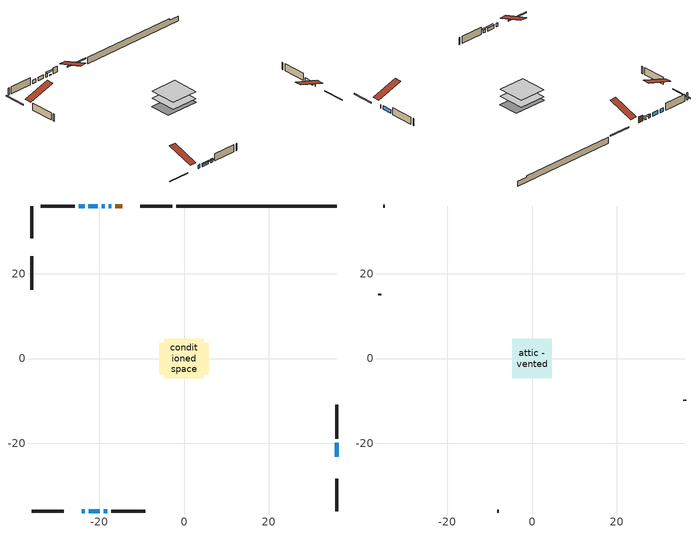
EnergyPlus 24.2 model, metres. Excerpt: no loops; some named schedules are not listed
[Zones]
conditioned space
 floor adiabatic (AdiabaticFloorConstruction): -4.67,-4.67 -4.67,4.67 4.67,4.67 4.67,-4.67 z0.91
 floor foundation (Slab1 construction): -5.79,-3.66 -5.79,3.66 5.79,3.66 5.79,-3.66 z-1.22
 wall outside (RimJoist1 construction): -2.74,35.98 -10.3,35.98 / -35.98,-35.98 -28.42,-35.98 / -35.98,35.98 -35.98,28.42 / 35.98,-35.98 35.98,-28.42 z0.91:1.21
 wall outside (AdiabaticWallConstruction 1): -14.55,35.98 -16.2,35.98 z0.91:2.94
 wall outside (AdiabaticWallConstruction): -17.12,35.98 -17.74,35.98 z0.91:1.12; -24.17,-35.98 -23.42,-35.98 / -18.66,35.98 -19.41,35.98 / 35.98,-24.17 35.98,-24.15 / 35.98,-23.22 35.98,-19.89 / -20.34,35.98 -22.54,35.98 / -23.46,35.98 -24.84,35.98 z0.91:2.13; -22.5,-35.98 -19.86,-35.98 / -18.93,-35.98 -18.11,-35.98 z0.91:1.93
 wall outside (Wall1 construction): -25.77,35.98 -33.77,35.98 / -17.18,-35.98 -9.18,-35.98 / -35.98,24.17 -35.98,16.17 / 35.98,-18.96 35.98,-10.96 z0.91:3.35
 wall foundation (FoundationWall1 construction): -1.81,35.98,-1.22 -1.81,35.98,0.91 32.2,35.98,0.91 32.2,35.98,0.43 35.98,35.98,0.43 35.98,35.98,-1.22
 window (WindowConstruction 5): -17.13,35.98 -17.74,35.98 z0.91:1.11
 window (WindowConstruction 7): -24.17,-35.98 -23.42,-35.98 z0.91:2.13
 window (WindowConstruction 8): -18.66,35.98 -19.41,35.98 z0.91:2.13
 window (WindowConstruction 6): 35.98,-24.17 35.98,-24.15 z0.91:2.13
 window (WindowConstruction): 35.98,-23.22 35.98,-19.89 z0.91:2.13
 window (WindowConstruction 1): -22.5,-35.98 -19.86,-35.98 z0.91:1.92
 window (WindowConstruction 2): -18.93,-35.98 -18.11,-35.98 z0.91:1.92
 window (WindowConstruction 3): -20.34,35.98 -22.54,35.98 z0.91:2.13
 window (WindowConstruction 4): -23.47,35.98 -24.84,35.98 z0.91:2.13
 door (Door): -14.55,35.98 -16.2,35.98 z0.91:2.94
 ceiling adiabatic (AdiabaticFloorConstruction): 4.67,-4.67 4.67,4.67 -4.67,4.67 -4.67,-4.67 z0.91
attic - vented
 floor to conditioned space (Floor1 construction Reversed): -4.67,-4.67 -4.67,4.67 4.67,4.67 4.67,-4.67 z3.35
 wall outside (Wall2 construction): -34.7,35.98 -35.05,35.98 / -8.25,-35.98 -7.9,-35.98 / -35.98,15.24 -35.98,14.89 / 35.98,-10.03 35.98,-9.67 z0.91:3.35
 roof outside (Roof1 construction): -13.63,35.98,3.35 -13.63,26.9,6.38 -11.23,26.9,6.38 -11.23,35.98,3.35; -25.1,-35.98,3.35 -25.1,-26.9,6.38 -27.49,-26.9,6.38 -27.49,-35.98,3.35; -35.98,25.1,3.35 -26.9,25.1,6.38 -26.9,27.49,6.38 -35.98,27.49,3.35; 35.98,-25.1,3.35 26.9,-25.1,6.38 26.9,-27.49,6.38 35.98,-27.49,3.35
shading: -18.81,35.98 -16.06,35.98 -16.06,36.65 -18.81,36.65 z2.18; -19.71,-35.98 -22.65,-35.98 -22.65,-36.65 -19.71,-36.65 z2.07; -17.96,-35.98 -19.08,-35.98 -19.08,-36.65 -17.96,-36.65 z2.07
[Building]
Building 1: Terrain=Suburbs
[Site:Location]
Windsor AP_ON: Latitude {deg}=42.28; Longitude {deg}=-82.96; Time Zone {hr}=-5; Elevation {m}=190; Keep Site Location Information=Yes
[Site:GroundTemperature:Shallow]
6.34957, 4.46684, 4.31606, 5.20952, 8.79623, 12.3662, 15.4612, 17.4219, 17.5884, 15.9938, 12.9777, 9.51722
[Site:WaterMainsTemperature]
Calculation Method=Schedule; Temperature Schedule=mains temperature schedule
[Material] Roughness=Rough; Thermal Absorptance=0.9
Name | Thickness {m} | Conductivity {W/m-K} | Density {kg/m3} | Specific Heat {J/kg-K} | Solar Absorptance | Visible Absorptance
asphalt or fiberglass shingles | 0.00635 | 0.162714 | 1121.4 | 1465.45 | 0.4 | 0.4
ceiling stud and cavity | 0.1397 | 0.117363 | 65.682 | 1177.47 | 0.7 | 0.7
concrete 4.0 in. | 0.1016 | 1.803125 | 2242.8 | 837.4 | 0.7 | 0.7
concrete 8.0 in. | 0.2032 | 1.803125 | 2242.8 | 837.4 | 0.7 | 0.7
door material | 0.04445 | 0.053851 | 512.64 | 1214.23 | 0.7 | 0.7
exterior vertical ins | 0.00216305 | 0.029427 | 32.04 | 1214.23 | 0.7 | 0.7
floor covering | 0.0127 | 0.0433444 | 54.468 | 1339.84 | 0.6 | 0.6
floor rigid ins; wall rigid ins | 0.512978 | 0.029427 | 32.04 | 1214.23 | 0.7 | 0.7
floor stud and cavity | 0.1397 | 1.75129 | 37.0049 | 1207.88 | 0.7 | 0.7
furniture material conditioned space 1 | 0.1524 | 0.115458 | 640.8 | 1214.23 | 0.6 | 0.6
gypsum board | 0.0127 | 0.160291 | 801 | 837.4 | 0.6 | 0.6
osb sheathing 0.5 in. | 0.0127 | 0.115458 | 512.64 | 1214.23 | 0.7 | 0.7
osb sheathing 0.75 in. | 0.01905 | 0.115458 | 512.64 | 1214.23 | 0.7 | 0.7
osb sheathing 2.0 in. | 0.0508 | 0.115458 | 512.64 | 1214.23 | 0.7 | 0.7
rim joist stud and cavity | 0.0508 | 0.632955 | 125.044 | 1163.47 | 0.6 | 0.6
wall stud and cavity | 0.1397 | 0.081123 | 139.0536 | 1170.24 | 0.7 | 0.7
wall stud and cavity 1 | 0.0889 | 6.1454 | 50.32683 | 1063.81 | 0.6 | 0.6
wall stud and cavity 2 | 0.0889 | 0.380278 | 52.3479 | 1209.89 | 0.7 | 0.7
wall stud and cavity 3 | 0.0889 | 0.391764 | 83.0341 | 1211.67 | 0.7 | 0.7
wood siding | 0.0254 | 0.102417 | 544.68 | 1172.36 | 0.4 | 0.4
wood siding 1 | 0.00254 | 0.102417 | 544.68 | 1172.36 | 0.4 | 0.4
wood siding 2; wood siding 3; wood siding 4 | 0.0254 | 0.102417 | 544.68 | 1172.36 | 0.7 | 0.7
[WindowMaterial:SimpleGlazingSystem]
Name | U-Factor {W/m2-K} | Solar Heat Gain Coefficient
WindowMaterial | 3.03092 | 0.7
WindowMaterial 1 | 3.09394 | 0.56
WindowMaterial 2 | 3.11325 | 0.51
WindowMaterial 3 | 3.083154 | 0.58
WindowMaterial 4 | 3.11893 | 0.41
WindowMaterial 5 | 2.946882 | 0.21
WindowMaterial 6 | 4.465747 | 0.65
[Construction]
AdiabaticFloorConstruction: floor stud and cavity, floor rigid ins, osb sheathing 0.75 in., floor covering
AdiabaticWallConstruction: wood siding 3, wall rigid ins, wall stud and cavity 2, gypsum board
AdiabaticWallConstruction 1: wood siding 4, wall rigid ins, wall stud and cavity 2, gypsum board
Door: door material
Floor1 construction Reversed: gypsum board, ceiling stud and cavity
FoundationWall1 construction: concrete 8.0 in.
furniture construction conditioned space 1: furniture material conditioned space 1
PartitionWallConstruction: gypsum board, wall stud and cavity 3, gypsum board
RimJoist1 construction: wood siding 2, osb sheathing 2.0 in., rim joist stud and cavity
Roof1 construction: asphalt or fiberglass shingles
Slab1 construction: concrete 4.0 in.
Wall1 construction: wood siding, osb sheathing 0.5 in., wall stud and cavity, gypsum board
Wall2 construction: wood siding 1, wall stud and cavity 1
WindowConstruction: WindowMaterial
WindowConstruction 1; WindowConstruction 3: WindowMaterial 1
WindowConstruction 2: WindowMaterial 2
WindowConstruction 4: WindowMaterial 3
WindowConstruction 5: WindowMaterial 4
WindowConstruction 6: WindowMaterial 5
WindowConstruction 7; WindowConstruction 8: WindowMaterial 6
[Zone] Multiplier=1; Part of Total Floor Area=Yes
Name | Volume {m3}
attic - vented | 42.8057
conditioned space | 414.3
[Space]
Name | Zone | Volume {m3}
attic - vented 1 | attic - vented | 42.8057
conditioned space 1 | conditioned space | 414.3
[ZoneInfiltration:EffectiveLeakageArea]
infil attic - vented 1: Zone or Space=attic - vented 1; Schedule=Always On Discrete; Effective Air Leakage Area {cm2}=3868.89; Stack Coefficient=0.000380205; Wind Coefficient=1.31743e-05
[ZoneMixing]
whole house fan mix: Zone or Space=attic - vented; Schedule=Always On Continuous; Design Flow Rate Calculation Method=Flow/Zone; Design Flow Rate {m3/s}=0; Source Zone or Space=conditioned space
[SurfaceProperty:ExposedFoundationPerimeter]
Slab1: Exposed Perimeter Calculation Method=TotalExposedPerimeter; Total Exposed Perimeter {m}=37.796
[InternalMass] Zone or ZoneList=conditioned space; Space or SpaceList=conditioned space 1
Name | Construction | Surface Area {m2}
furniture mass conditioned space 1 | furniture construction conditioned space 1 | 68.7321
partition wall mass | PartitionWallConstruction | 171.83
[Lights]
interior lighting: Zone or ZoneList or Space or SpaceList=conditioned space 1; Schedule=interior lighting schedule; Design Level Calculation Method=LightingLevel; Lighting Level {W}=343.2; Return Air Fraction=0; Fraction Radiant=0.6; Fraction Visible=0.2; Fraction Replaceable=1
[People]
occupants: Zone or ZoneList or Space or SpaceList=conditioned space 1; Number of People Schedule=occupants schedule; Number of People Calculation Method=People; Number of People=3; Fraction Radiant=0.314171; Sensible Heat Fraction=0.56303; Activity Level Schedule=occupants activity schedule; Carbon Dioxide Generation Rate {m3/s-W}=0; Enable ASHRAE 55 Comfort Warnings=No; Mean Radiant Temperature Calculation Type=EnclosureAveraged
[ElectricEquipment] Zone or ZoneList or Space or SpaceList=conditioned space 1; Design Level Calculation Method=EquipmentLevel
Name | Schedule | Design Level {W} | Fraction Latent | Fraction Radiant | Fraction Lost
clothes dryer | clothes dryer schedule | 140.772 | 0.015 | 0.081 | 0.85
clothes washer | clothes washer schedule | 32.1985 | 0.03 | 0.162 | 0.7
cooking range | cooking range schedule | 215.147 | 0.08 | 0.432 | 0.2
dishwasher | dishwasher schedule | 66.8632 | 0.3 | 0.18 | 0.4
fridge | fridge schedule | 72.9452 | 0 | 0.6 | 0
mech vent bath fan 0 | mech vent bath fan 0 schedule | 50.2 | 0 | 0 | 1
mech vent house fan | mech vent house fan schedule | 0 | 0 | 0 | 1
mech vent house fan cfis | mech vent house fan cfis schedule | 0 | 0 | 0 | 0
mech vent range fan 0 | mech vent range fan 0 schedule | 57 | 0 | 0 | 1
misc plug loads | misc plug loads schedule | 494.7 | 0.045 | 0.513 | 0.1
whole house fan | Always On Discrete | 0 | 0 | 0 | 1
[OtherEquipment] Zone or ZoneList or Space or SpaceList=conditioned space 1; Design Level Calculation Method=EquipmentLevel
Name | Fuel Type | Schedule | Design Level {W} | Fraction Latent | Fraction Radiant | Fraction Lost
clothes dryer 1 | Electricity | clothes dryer schedule | 0 | 0.015 | 0.081 | 0.85
cooking range 1 | Electricity | cooking range schedule | 0 | 0.08 | 0.432 | 0.2
general water use latent | None | general water use schedule | 62.594 | 1 | 0 | 0
general water use sensible | None | general water use schedule | -61.6891 | 0 | 0.6 | 0
mech vent house fan latent load | None | Always On Discrete | 0 | 1 | 0 | 0
mech vent house fan sensible load | None | Always On Discrete | 0 | 0 | 0 | 0
water heater energy adjustment1 | NaturalGas | Always On Discrete | 0.01 | 0 | 0 | 1
[ZoneInfiltration:DesignFlowRate] Zone or ZoneList or Space or SpaceList=conditioned space 1; Schedule=Always On Discrete; Design Flow Rate Calculation Method=Flow/Zone; Design Flow Rate {m3/s}=0
infil flow; natural vent flow; whole house fan flow
[AvailabilityManager:Scheduled]
central ac and furnace airloop Availability Manager: Schedule=Always On Discrete
[Foundation:Kiva]
Foundation Kiva 1: Initial Indoor Air Temperature {C}=18; Wall Height Above Grade {m}=0.910011; Wall Depth Below Slab {m}=0.2032; Custom Block Material Name 1=exterior vertical ins; Custom Block Depth 1 {m}=2.13; Custom Block X Position 1 {m}=0.2032; Custom Block Z Position 1 {m}=0
[Foundation:Kiva:Settings]
Soil Conductivity {W/m-K}=0.849921; Soil Density {kg/m3}=1842.3; Soil Specific Heat {J/kg-K}=418.7; Ground Solar Absorptivity=0.9; Ground Thermal Absorptivity=0.9; Ground Surface Roughness {m}=0.03; Far-Field Width {m}=40; Deep-Ground Boundary Condition=ZeroFlux; Deep-Ground Depth {m}=40; Minimum Cell Dimension {m}=0.2; Maximum Cell Growth Coefficient=3; Simulation Timestep=Timestep
[Exterior:Lights]
exterior lighting: Schedule=exterior lighting schedule; Design Level {W}=75.6
[EnergyManagementSystem:GlobalVariable]
central_ac_and_furnace_airloop_Fan_RTF
infil_program_Qfan
infil_program_Qinf
natural_vent_program_Qnv
natural_vent_program_Qwhf
[EnergyManagementSystem:Sensor]
Name | Output:Variable or Output:Meter Index Key | Output:Variable or Output:Meter
airflow_gain | infil flow | Infiltration Sensible Heat Gain Energy
airflow_gain_1 | natural vent flow | Infiltration Sensible Heat Gain Energy
airflow_gain_2 | whole house fan flow | Infiltration Sensible Heat Gain Energy
airflow_loss | infil flow | Infiltration Sensible Heat Loss Energy
airflow_loss_1 | natural vent flow | Infiltration Sensible Heat Loss Energy
airflow_loss_2 | whole house fan flow | Infiltration Sensible Heat Loss Energy
clg_load_cond |  | Cooling:EnergyTransfer:Zone:CONDITIONED SPACE
clg_sp_s; clg_sp_s_1 | cooling setpoint | Schedule Value
clothes_dryer_exhaust_0_sch_s | clothes dryer exhaust 0 schedule | Schedule Value
cool_season | cooling season schedule | Schedule Value
htg_load_cond |  | Heating:EnergyTransfer:Zone:CONDITIONED SPACE
htg_sp_s; htg_sp_s_1 | heating setpoint | Schedule Value
ig_ee_conv | clothes dryer | Electric Equipment Convective Heating Energy
ig_ee_conv_2 | cooking range | Electric Equipment Convective Heating Energy
ig_ee_conv_4 | fridge | Electric Equipment Convective Heating Energy
ig_ee_conv_5 | misc plug loads | Electric Equipment Convective Heating Energy
ig_ee_conv_6 | whole house fan | Electric Equipment Convective Heating Energy
ig_ee_rad | clothes dryer | Electric Equipment Radiant Heating Energy
ig_ee_rad_2 | cooking range | Electric Equipment Radiant Heating Energy
ig_ee_rad_4 | fridge | Electric Equipment Radiant Heating Energy
ig_ee_rad_5 | misc plug loads | Electric Equipment Radiant Heating Energy
ig_ee_rad_6 | whole house fan | Electric Equipment Radiant Heating Energy
ig_lgt_conv | interior lighting | Lights Convective Heating Energy
ig_lgt_rad | interior lighting | Lights Radiant Heating Energy
ig_lgt_vis | interior lighting | Lights Visible Radiation Heating Energy
ig_oe_conv | clothes dryer 1 | Other Equipment Convective Heating Energy
ig_oe_conv_1 | cooking range 1 | Other Equipment Convective Heating Energy
ig_oe_conv_2 | general water use latent | Other Equipment Convective Heating Energy
ig_oe_conv_3 | general water use sensible | Other Equipment Convective Heating Energy
ig_oe_conv_4 | water heater energy adjustment1 | Other Equipment Convective Heating Energy
ig_oe_rad | clothes dryer 1 | Other Equipment Radiant Heating Energy
ig_oe_rad_1 | cooking range 1 | Other Equipment Radiant Heating Energy
ig_oe_rad_2 | general water use latent | Other Equipment Radiant Heating Energy
ig_oe_rad_3 | general water use sensible | Other Equipment Radiant Heating Energy
ig_oe_rad_4 | water heater energy adjustment1 | Other Equipment Radiant Heating Energy
ig_ppl_conv | occupants | People Convective Heating Energy
ig_ppl_rad | occupants | People Radiant Heating Energy
im_conv | furniture mass conditioned space 1 | Surface Inside Face Convection Heat Gain Energy
im_conv_1 | partition wall mass | Surface Inside Face Convection Heat Gain Energy
im_ig | furniture mass conditioned space 1 | Surface Inside Face Internal Gains Radiation Heat Gain Energy
im_ig_1 | partition wall mass | Surface Inside Face Internal Gains Radiation Heat Gain Energy
im_lgt | furniture mass conditioned space 1 | Surface Inside Face Lights Radiation Heat Gain Energy
im_lgt_1 | partition wall mass | Surface Inside Face Lights Radiation Heat Gain Energy
im_sol | furniture mass conditioned space 1 | Surface Inside Face Solar Radiation Heat Gain Energy
im_sol_1 | partition wall mass | Surface Inside Face Solar Radiation Heat Gain Energy
im_surf | furniture mass conditioned space 1 | Surface Inside Face Net Surface Thermal Radiation Heat Gain Energy
im_surf_1 | partition wall mass | Surface Inside Face Net Surface Thermal Radiation Heat Gain Energy
mech_vent_bath_fan_0_sch_s | mech vent bath fan 0 schedule | Schedule Value
mech_vent_range_fan_0_sch_s | mech vent range fan 0 schedule | Schedule Value
mv_conv | mech vent bath fan 0 | Electric Equipment Convective Heating Energy
mv_conv_1 | mech vent house fan | Electric Equipment Convective Heating Energy
mv_conv_2 | mech vent house fan cfis | Electric Equipment Convective Heating Energy
mv_conv_3 | mech vent range fan 0 | Electric Equipment Convective Heating Energy
mv_conv_4 | mech vent house fan latent load | Other Equipment Convective Heating Energy
mv_conv_5 | mech vent house fan sensible load | Other Equipment Convective Heating Energy
mv_rad | mech vent bath fan 0 | Electric Equipment Radiant Heating Energy
mv_rad_1 | mech vent house fan | Electric Equipment Radiant Heating Energy
mv_rad_2 | mech vent house fan cfis | Electric Equipment Radiant Heating Energy
mv_rad_3 | mech vent range fan 0 | Electric Equipment Radiant Heating Energy
mv_rad_4 | mech vent house fan latent load | Other Equipment Radiant Heating Energy
mv_rad_5 | mech vent house fan sensible load | Other Equipment Radiant Heating Energy
natural_vent_s | natural vent schedule | Schedule Value
out_pb_s |  | Site Outdoor Air Barometric Pressure
out_wt_s |  | Site Outdoor Air Humidity Ratio
site_vw_s |  | Site Wind Speed
ss_back_out | Window1 | Surface Window Shortwave from Zone Back Out Window Heat Transfer Rate
ss_back_out_1 | Window10 | Surface Window Shortwave from Zone Back Out Window Heat Transfer Rate
ss_back_out_2 | Window12 | Surface Window Shortwave from Zone Back Out Window Heat Transfer Rate
ss_back_out_3 | Window2 | Surface Window Shortwave from Zone Back Out Window Heat Transfer Rate
ss_back_out_4 | Window3 | Surface Window Shortwave from Zone Back Out Window Heat Transfer Rate
ss_back_out_5 | Window4 | Surface Window Shortwave from Zone Back Out Window Heat Transfer Rate
ss_back_out_6 | Window6 | Surface Window Shortwave from Zone Back Out Window Heat Transfer Rate
ss_back_out_7 | Window7 | Surface Window Shortwave from Zone Back Out Window Heat Transfer Rate
ss_back_out_8 | Window9 | Surface Window Shortwave from Zone Back Out Window Heat Transfer Rate
ss_conv | Door1 | Surface Inside Face Convection Heat Gain Energy
ss_conv_1 | Window1 | Surface Inside Face Convection Heat Gain Energy
ss_conv_2 | Window10 | Surface Inside Face Convection Heat Gain Energy
ss_conv_3 | Window12 | Surface Inside Face Convection Heat Gain Energy
ss_conv_4 | Window2 | Surface Inside Face Convection Heat Gain Energy
ss_conv_5 | Window3 | Surface Inside Face Convection Heat Gain Energy
ss_conv_6 | Window4 | Surface Inside Face Convection Heat Gain Energy
ss_conv_7 | Window6 | Surface Inside Face Convection Heat Gain Energy
ss_conv_8 | Window7 | Surface Inside Face Convection Heat Gain Energy
ss_conv_9 | Window9 | Surface Inside Face Convection Heat Gain Energy
ss_ig | Door1 | Surface Inside Face Internal Gains Radiation Heat Gain Energy
ss_ig_1 | Window1 | Surface Inside Face Internal Gains Radiation Heat Gain Energy
ss_ig_2 | Window10 | Surface Inside Face Internal Gains Radiation Heat Gain Energy
ss_ig_3 | Window12 | Surface Inside Face Internal Gains Radiation Heat Gain Energy
ss_ig_4 | Window2 | Surface Inside Face Internal Gains Radiation Heat Gain Energy
ss_ig_5 | Window3 | Surface Inside Face Internal Gains Radiation Heat Gain Energy
ss_ig_6 | Window4 | Surface Inside Face Internal Gains Radiation Heat Gain Energy
ss_ig_7 | Window6 | Surface Inside Face Internal Gains Radiation Heat Gain Energy
ss_ig_8 | Window7 | Surface Inside Face Internal Gains Radiation Heat Gain Energy
ss_ig_9 | Window9 | Surface Inside Face Internal Gains Radiation Heat Gain Energy
ss_lgt | Door1 | Surface Inside Face Lights Radiation Heat Gain Energy
ss_sol | Door1 | Surface Inside Face Solar Radiation Heat Gain Energy
ss_surf | Door1 | Surface Inside Face Net Surface Thermal Radiation Heat Gain Energy
ss_surf_1 | Window1 | Surface Inside Face Net Surface Thermal Radiation Heat Gain Energy
ss_surf_2 | Window10 | Surface Inside Face Net Surface Thermal Radiation Heat Gain Energy
ss_surf_3 | Window12 | Surface Inside Face Net Surface Thermal Radiation Heat Gain Energy
ss_surf_4 | Window2 | Surface Inside Face Net Surface Thermal Radiation Heat Gain Energy
ss_surf_5 | Window3 | Surface Inside Face Net Surface Thermal Radiation Heat Gain Energy
ss_surf_6 | Window4 | Surface Inside Face Net Surface Thermal Radiation Heat Gain Energy
ss_surf_7 | Window6 | Surface Inside Face Net Surface Thermal Radiation Heat Gain Energy
ss_surf_8 | Window7 | Surface Inside Face Net Surface Thermal Radiation Heat Gain Energy
ss_surf_9 | Window9 | Surface Inside Face Net Surface Thermal Radiation Heat Gain Energy
ss_trans_in | Window1 | Surface Window Transmitted Solar Radiation Rate
ss_trans_in_1 | Window10 | Surface Window Transmitted Solar Radiation Rate
ss_trans_in_2 | Window12 | Surface Window Transmitted Solar Radiation Rate
ss_trans_in_3 | Window2 | Surface Window Transmitted Solar Radiation Rate
ss_trans_in_4 | Window3 | Surface Window Transmitted Solar Radiation Rate
ss_trans_in_5 | Window4 | Surface Window Transmitted Solar Radiation Rate
ss_trans_in_6 | Window6 | Surface Window Transmitted Solar Radiation Rate
ss_trans_in_7 | Window7 | Surface Window Transmitted Solar Radiation Rate
ss_trans_in_8 | Window9 | Surface Window Transmitted Solar Radiation Rate
ss_trans_out | Window1 | Surface Inside Face Initial Transmitted Diffuse Transmitted Out Window Solar Radiation Rate
ss_trans_out_1 | Window10 | Surface Inside Face Initial Transmitted Diffuse Transmitted Out Window Solar Radiation Rate
ss_trans_out_2 | Window12 | Surface Inside Face Initial Transmitted Diffuse Transmitted Out Window Solar Radiation Rate
ss_trans_out_3 | Window2 | Surface Inside Face Initial Transmitted Diffuse Transmitted Out Window Solar Radiation Rate
ss_trans_out_4 | Window3 | Surface Inside Face Initial Transmitted Diffuse Transmitted Out Window Solar Radiation Rate
ss_trans_out_5 | Window4 | Surface Inside Face Initial Transmitted Diffuse Transmitted Out Window Solar Radiation Rate
ss_trans_out_6 | Window6 | Surface Inside Face Initial Transmitted Diffuse Transmitted Out Window Solar Radiation Rate
ss_trans_out_7 | Window7 | Surface Inside Face Initial Transmitted Diffuse Transmitted Out Window Solar Radiation Rate
ss_trans_out_8 | Window9 | Surface Inside Face Initial Transmitted Diffuse Transmitted Out Window Solar Radiation Rate
s_conv | Floor1 | Surface Inside Face Convection Heat Gain Energy
s_conv_1 | FoundationWall1 | Surface Inside Face Convection Heat Gain Energy
s_conv_10 | Wall1:180 | Surface Inside Face Convection Heat Gain Energy
s_conv_11 | Wall1:270 | Surface Inside Face Convection Heat Gain Energy
s_conv_12 | Wall1:90 | Surface Inside Face Convection Heat Gain Energy
s_conv_2 | inferred conditioned ceiling | Surface Inside Face Convection Heat Gain Energy
s_conv_3 | inferred conditioned floor | Surface Inside Face Convection Heat Gain Energy
s_conv_4 | RimJoist1:0 | Surface Inside Face Convection Heat Gain Energy
s_conv_5 | RimJoist1:180 | Surface Inside Face Convection Heat Gain Energy
s_conv_6 | RimJoist1:270 | Surface Inside Face Convection Heat Gain Energy
s_conv_7 | RimJoist1:90 | Surface Inside Face Convection Heat Gain Energy
s_conv_8 | Slab1 | Surface Inside Face Convection Heat Gain Energy
s_conv_9 | Wall1:0 | Surface Inside Face Convection Heat Gain Energy
s_ig | Floor1 | Surface Inside Face Internal Gains Radiation Heat Gain Energy
s_ig_1 | FoundationWall1 | Surface Inside Face Internal Gains Radiation Heat Gain Energy
s_ig_10 | Wall1:180 | Surface Inside Face Internal Gains Radiation Heat Gain Energy
s_ig_11 | Wall1:270 | Surface Inside Face Internal Gains Radiation Heat Gain Energy
s_ig_12 | Wall1:90 | Surface Inside Face Internal Gains Radiation Heat Gain Energy
s_ig_2 | inferred conditioned ceiling | Surface Inside Face Internal Gains Radiation Heat Gain Energy
s_ig_3 | inferred conditioned floor | Surface Inside Face Internal Gains Radiation Heat Gain Energy
s_ig_4 | RimJoist1:0 | Surface Inside Face Internal Gains Radiation Heat Gain Energy
s_ig_5 | RimJoist1:180 | Surface Inside Face Internal Gains Radiation Heat Gain Energy
s_ig_6 | RimJoist1:270 | Surface Inside Face Internal Gains Radiation Heat Gain Energy
s_ig_7 | RimJoist1:90 | Surface Inside Face Internal Gains Radiation Heat Gain Energy
s_ig_8 | Slab1 | Surface Inside Face Internal Gains Radiation Heat Gain Energy
s_ig_9 | Wall1:0 | Surface Inside Face Internal Gains Radiation Heat Gain Energy
s_lgt | Floor1 | Surface Inside Face Lights Radiation Heat Gain Energy
s_lgt_1 | FoundationWall1 | Surface Inside Face Lights Radiation Heat Gain Energy
s_lgt_10 | Wall1:180 | Surface Inside Face Lights Radiation Heat Gain Energy
s_lgt_11 | Wall1:270 | Surface Inside Face Lights Radiation Heat Gain Energy
s_lgt_12 | Wall1:90 | Surface Inside Face Lights Radiation Heat Gain Energy
s_lgt_2 | inferred conditioned ceiling | Surface Inside Face Lights Radiation Heat Gain Energy
s_lgt_3 | inferred conditioned floor | Surface Inside Face Lights Radiation Heat Gain Energy
s_lgt_4 | RimJoist1:0 | Surface Inside Face Lights Radiation Heat Gain Energy
s_lgt_5 | RimJoist1:180 | Surface Inside Face Lights Radiation Heat Gain Energy
s_lgt_6 | RimJoist1:270 | Surface Inside Face Lights Radiation Heat Gain Energy
s_lgt_7 | RimJoist1:90 | Surface Inside Face Lights Radiation Heat Gain Energy
s_lgt_8 | Slab1 | Surface Inside Face Lights Radiation Heat Gain Energy
s_lgt_9 | Wall1:0 | Surface Inside Face Lights Radiation Heat Gain Energy
s_sol | Floor1 | Surface Inside Face Solar Radiation Heat Gain Energy
s_sol_1 | FoundationWall1 | Surface Inside Face Solar Radiation Heat Gain Energy
s_sol_10 | Wall1:180 | Surface Inside Face Solar Radiation Heat Gain Energy
s_sol_11 | Wall1:270 | Surface Inside Face Solar Radiation Heat Gain Energy
s_sol_12 | Wall1:90 | Surface Inside Face Solar Radiation Heat Gain Energy
s_sol_2 | inferred conditioned ceiling | Surface Inside Face Solar Radiation Heat Gain Energy
s_sol_3 | inferred conditioned floor | Surface Inside Face Solar Radiation Heat Gain Energy
s_sol_4 | RimJoist1:0 | Surface Inside Face Solar Radiation Heat Gain Energy
s_sol_5 | RimJoist1:180 | Surface Inside Face Solar Radiation Heat Gain Energy
s_sol_6 | RimJoist1:270 | Surface Inside Face Solar Radiation Heat Gain Energy
s_sol_7 | RimJoist1:90 | Surface Inside Face Solar Radiation Heat Gain Energy
s_sol_8 | Slab1 | Surface Inside Face Solar Radiation Heat Gain Energy
s_sol_9 | Wall1:0 | Surface Inside Face Solar Radiation Heat Gain Energy
s_surf | Floor1 | Surface Inside Face Net Surface Thermal Radiation Heat Gain Energy
s_surf_1 | FoundationWall1 | Surface Inside Face Net Surface Thermal Radiation Heat Gain Energy
s_surf_10 | Wall1:180 | Surface Inside Face Net Surface Thermal Radiation Heat Gain Energy
s_surf_11 | Wall1:270 | Surface Inside Face Net Surface Thermal Radiation Heat Gain Energy
